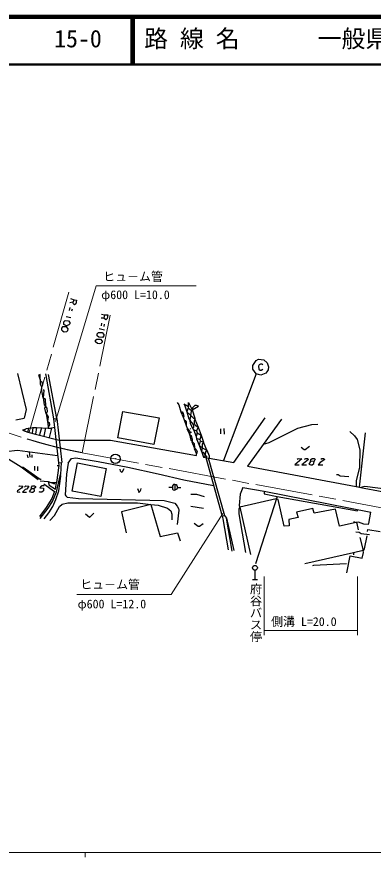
# Model space of a CAD drawing. Units: millimetres, scale not verified. Extents: x 2108 to 642108, y -210131 to 149869.
# Drawn here: x 115802 to 190478, y -26131 to 149869 of the extents above; entities that cross this region are included whole.
import ezdxf
from ezdxf.enums import TextEntityAlignment as Align

# ---------------------------------------------------------------- set-up
doc = ezdxf.new("R2010")
doc.units = ezdxf.units.MM
doc.header["$LTSCALE"] = 1000
doc.linetypes.add('CHAIN', pattern=[18.5, 12, -1.5, 3.5, -1.5])
for name, color, linetype, lineweight in [('M-BGD', 7, 'Continuous', 25), ('M-BMK', 2, 'CHAIN', 13), ('M-BMK-HTXT', 7, 'Continuous', 13), ('M-BMK-SRVR', 3, 'Continuous', 25), ('M-SUV', 7, 'Continuous', 13), ('M-TTL', 2, 'Continuous', 140), ('M-TTL-LINE', 7, 'Continuous', 50), ('M-TTL-TXT', 7, 'Continuous', 13)]:
    doc.layers.add(name, color=color, linetype=linetype, lineweight=lineweight)
doc.styles.add('@ＭＳ ゴシック', font='')
doc.styles.add('ＭＳ ゴシック', font='')
doc.styles.get('@ＭＳ ゴシック').set_extended_font_data('@MS Gothic')
doc.styles.get('ＭＳ ゴシック').set_extended_font_data('MS Gothic')

# ---------------------------------------------------------------- blocks, each defined once
blk = doc.blocks.new('BUHIN1')
at = {"color": 3, "linetype": 'Continuous', "lineweight": 25}
for radius in [995, 30]:
    blk.add_circle((0, 0), radius, dxfattribs=at)
blk = doc.blocks.new('BUHIN2')
at = {"color": 7, "linetype": 'Continuous', "lineweight": 25}
for p, q in [((0, 1972), (0, 0)), ((-510, 0), (502, 0))]:
    blk.add_line(p, q, dxfattribs=at)
blk.add_circle((0, 2475), 502, dxfattribs=at)

msp = doc.modelspace()

# ---------------------------------------------------------------- linework, layer by layer
at = {"layer": 'M-BGD'}
for p, q in [((127571, 90080), (126894, 89996)), ((127063, 90842), (127825, 90588)), ((127825, 90588), (127571, 90080)), ((127656, 89742), (127571, 90080)), ((127825, 90588), (128333, 90504)), ((128333, 90504), (128164, 89742)), ((126894, 88980), (126809, 88387)), ((127402, 88641), (127232, 88218)), ((127910, 89572), (127656, 89742)), ((128164, 89742), (127910, 89572)), ((125624, 86016), (125962, 86270)), ((125962, 86270), (126640, 86186)), ((126132, 87117), (127148, 86863)), ((134006, 86778), (133498, 86778)), ((133582, 87625), (134175, 87456)), ((134175, 87456), (134006, 86778)), ((134429, 86440), (134006, 86778)), ((134175, 87456), (134852, 87456)), ((134768, 86694), (134429, 86440)), ((134852, 87456), (134768, 86694)), ((125370, 84916), (125200, 84662)), ((125200, 84662), (125200, 84323)), ((126216, 84916), (125370, 84916)), ((125624, 85424), (125624, 86016)), ((126216, 85170), (125624, 85424)), ((126724, 85339), (126216, 85170)), ((126216, 85170), (126216, 84916)), ((126555, 84492), (126216, 84916)), ((126470, 84154), (126555, 84492)), ((126640, 86186), (126894, 85847)), ((126894, 85593), (126724, 85339)), ((126894, 85847), (126894, 85593)), ((133074, 84577), (134175, 84323)), ((133582, 85678), (133498, 85170)), ((134090, 85508), (134006, 85000)), ((125200, 84323), (125370, 84069)), ((125370, 84069), (125708, 83900)), ((125708, 83900), (126301, 83984)), ((126301, 83984), (126470, 84154)), ((132651, 83476), (132905, 83730)), ((132651, 83053), (132651, 83476)), ((132990, 82799), (132651, 83053)), ((132905, 83730), (133667, 83730)), ((133752, 82714), (132990, 82799)), ((133667, 83730), (134006, 83307)), ((134006, 83053), (133752, 82714)), ((134006, 83307), (134006, 83053)), ((132312, 82122), (132566, 82376)), ((132312, 81783), (132312, 82122)), ((132736, 81444), (132312, 81783)), ((132566, 82376), (133328, 82376)), ((133159, 81360), (132736, 81444)), ((133413, 81444), (133159, 81360)), ((133328, 82376), (133667, 81952)), ((133667, 81698), (133413, 81444)), ((133667, 81952), (133667, 81698)), ((165248, 76872), (165925, 77888)), ((165925, 77888), (166433, 78142)), ((166433, 78142), (167534, 78058)), ((167534, 78058), (168296, 77380)), ((165248, 76110), (165248, 76872)), ((165925, 75094), (165248, 76110)), ((166602, 76957), (166433, 76703)), ((166433, 76703), (166518, 76110)), ((166518, 76110), (166772, 75856)), ((166856, 77126), (166602, 76957)), ((166772, 75856), (167026, 75856)), ((167110, 77126), (166856, 77126)), ((167026, 75856), (167364, 76110)), ((167364, 76957), (167110, 77126)), ((168465, 75941), (168211, 75518)), ((168296, 77380), (168550, 76534)), ((168550, 76534), (168465, 75941)), ((115972, 75179), (117750, 67644)), ((120713, 74925), (120374, 74840)), ((120374, 74840), (120713, 73909)), ((120713, 73909), (120713, 74925)), ((121814, 75094), (121898, 74756)), ((121898, 74756), (123507, 65696)), ((122406, 74925), (124120, 65763)), ((165925, 75094), (159082, 56931)), ((166941, 74840), (165925, 75094)), ((167957, 75264), (166941, 74840)), ((168211, 75518), (167957, 75264)), ((120713, 73909), (120713, 73655)), ((120713, 73655), (121052, 73401)), ((120713, 73655), (120713, 72978)), ((120713, 72978), (120967, 72385)), ((120967, 72385), (120967, 71962)), ((121052, 73401), (121221, 72724)), ((121306, 70099), (120967, 71962)), ((121306, 71792), (121475, 71623)), ((121475, 71623), (121306, 70099)), ((121306, 70099), (121560, 68575)), ((121306, 70099), (121729, 69845)), ((121729, 69845), (121814, 68236)), ((149415, 69083), (149754, 68575)), ((150770, 68829), (150939, 68575)), ((150939, 68575), (151108, 68660)), ((151108, 68660), (151786, 68236)), ((151786, 68236), (151786, 69083)), ((151786, 69083), (152548, 67559)), ((117750, 67644), (117326, 65781)), ((121560, 68575), (121814, 68236)), ((121644, 67898), (121814, 68236)), ((121983, 66712), (121644, 67898)), ((121814, 68236), (122068, 67898)), ((122152, 67136), (121983, 66712)), ((122068, 67898), (122152, 67136)), ((136969, 61717), (137985, 67220)), ((137985, 67220), (145605, 65866)), ((149754, 68575), (150177, 67136)), ((150177, 67136), (150431, 67136)), ((150177, 67136), (150685, 66035)), ((150431, 67136), (150685, 66797)), ((150939, 68575), (151447, 67136)), ((151701, 67982), (151447, 67136)), ((151447, 67136), (152294, 66374)), ((151447, 67136), (151870, 65696)), ((151786, 68236), (151701, 67982)), ((151701, 67982), (152378, 67390)), ((152294, 66374), (152378, 67305)), ((152378, 67390), (152548, 67559)), ((152378, 67305), (152548, 67559)), ((152548, 67559), (153902, 68321)), ((152632, 67982), (152548, 67559)), ((152548, 67559), (153140, 65781)), ((153140, 68490), (152632, 67982)), ((153479, 68490), (153140, 68490)), ((153902, 68321), (153479, 68490)), ((115633, 65442), (117326, 65781)), ((121983, 66712), (122237, 65104)), ((121983, 66712), (122406, 66120)), ((122406, 66120), (122237, 65104)), ((123507, 65696), (124203, 65772)), ((123507, 65696), (124523, 56468)), ((124203, 65772), (125219, 56544)), ((145605, 65866), (144504, 60278)), ((150685, 66797), (150770, 66204)), ((150770, 66204), (150685, 66035)), ((150685, 66035), (150854, 65442)), ((150854, 65442), (151108, 65358)), ((150854, 65442), (151278, 64257)), ((151108, 65358), (151278, 65019)), ((151870, 65696), (152124, 65358)), ((152294, 66374), (152040, 65612)), ((152040, 65612), (152124, 65358)), ((152802, 64511), (152124, 65358)), ((152209, 64680), (152124, 65358)), ((152294, 66374), (152802, 65781)), ((152802, 65781), (153140, 65781)), ((153140, 65612), (152971, 65188)), ((152971, 65188), (152971, 64765)), ((153140, 65781), (153140, 65612)), ((153140, 65612), (153818, 63918)), ((161268, 56552), (167872, 65866)), ((171259, 65612), (164147, 55790)), ((117496, 63410), (116988, 63326)), ((117496, 63410), (117411, 63156)), ((117750, 63580), (117496, 63410)), ((118173, 63664), (117750, 63580)), ((118173, 63664), (118088, 62902)), ((118681, 63749), (118173, 63664)), ((118681, 63749), (119189, 63834)), ((119189, 63834), (119009, 62659)), ((119189, 63834), (119951, 63834)), ((119951, 63834), (119697, 62479)), ((119951, 63834), (122406, 63749)), ((121001, 63797), (120544, 62310)), ((121842, 63768), (121475, 62056)), ((122237, 65104), (122576, 64934)), ((122237, 65104), (122406, 64003)), ((122660, 64426), (122406, 64003)), ((122406, 64003), (122406, 63749)), ((122406, 63749), (123084, 63749)), ((123084, 63749), (122563, 61750)), ((122576, 64934), (122660, 64426)), ((123761, 63834), (123084, 63749)), ((151278, 65019), (151278, 64257)), ((151278, 64257), (151532, 63749)), ((151532, 63749), (151447, 63580)), ((151447, 63580), (151955, 62479)), ((151532, 63749), (152124, 62902)), ((152040, 63664), (152209, 63580)), ((152717, 63580), (152209, 64680)), ((152717, 63580), (152886, 63918)), ((152717, 63580), (152802, 63410)), ((152886, 63918), (152802, 64511)), ((152802, 63410), (153479, 63156)), ((152802, 63410), (153394, 61971)), ((152971, 64765), (153140, 64426)), ((153140, 64426), (153818, 63918)), ((153818, 63918), (153479, 63156)), ((153818, 63918), (154410, 62225)), ((158474, 63580), (158474, 62564)), ((159152, 63664), (159236, 62479)), ((174646, 63664), (168634, 60616)), ((177524, 64426), (174646, 63664)), ((178879, 64511), (177524, 64426)), ((116988, 63326), (118088, 62902)), ((118088, 62902), (119697, 62479)), ((119697, 62479), (124692, 61209)), ((144504, 60278), (136969, 61717)), ((152124, 62902), (151955, 62479)), ((152124, 62225), (151955, 62479)), ((151955, 62479), (152294, 61209)), ((152124, 62902), (152378, 62902)), ((152378, 62056), (152124, 62225)), ((152632, 61378), (152378, 62056)), ((153564, 62733), (153394, 61971)), ((153394, 61971), (153479, 61463)), ((153479, 63156), (153564, 62733)), ((153564, 62733), (154410, 62225)), ((154410, 62225), (154156, 61378)), ((154410, 62225), (154918, 60786)), ((185568, 62987), (186584, 62140)), ((186584, 62140), (187092, 61378)), ((188785, 62733), (187512, 51354)), ((124692, 61209), (130026, 61209)), ((124692, 61209), (135445, 61209)), ((130026, 61209), (135445, 61209)), ((135445, 61209), (153479, 57992)), ((152294, 61209), (152632, 60870)), ((152548, 60786), (152632, 60870)), ((153056, 59600), (152548, 60786)), ((152632, 60870), (152632, 61378)), ((152632, 60870), (152971, 60532)), ((152971, 60532), (153056, 59600)), ((153479, 61463), (153648, 61548)), ((153479, 61463), (153987, 60193)), ((153648, 61548), (154156, 61378)), ((154241, 61040), (153987, 60193)), ((153987, 60193), (154664, 59600)), ((153987, 60193), (154495, 58838)), ((154156, 61378), (154241, 61040)), ((154241, 61040), (154918, 60786)), ((154918, 60786), (154664, 60362)), ((154664, 60362), (154664, 59600)), ((155596, 59092), (154918, 60786)), ((168634, 60616), (167449, 60278)), ((177101, 59854), (176254, 59177)), ((187092, 61378), (187684, 59177)), ((113516, 58838), (115972, 59092)), ((115972, 59092), (124354, 58002)), ((118004, 58161), (118088, 57484)), ((118427, 58754), (118512, 57653)), ((118935, 58161), (118935, 57568)), ((153056, 59600), (152971, 59431)), ((152971, 59431), (153479, 58330)), ((153056, 59600), (153394, 59262)), ((153394, 59262), (153564, 58838)), ((153564, 58838), (153479, 58330)), ((153479, 57992), (153479, 58330)), ((153479, 57992), (153479, 58330)), ((154664, 59600), (154495, 58838)), ((154495, 58838), (154580, 58669)), ((154580, 58669), (154834, 58669)), ((154580, 58669), (154918, 57653)), ((154664, 59600), (155596, 59092)), ((154834, 58669), (155257, 58076)), ((155342, 58754), (155257, 58076)), ((155596, 59092), (155342, 58754)), ((155596, 59092), (156104, 57907)), ((176000, 59177), (175408, 59685)), ((176254, 59177), (176000, 59177)), ((187684, 59177), (187600, 55536)), ((116734, 55536), (113008, 57822)), ((124523, 56468), (125219, 56544)), ((124523, 56468), (124608, 55875)), ((125110, 56532), (124946, 54012)), ((126555, 56383), (126216, 54097)), ((126555, 56383), (127232, 57399)), ((127232, 57399), (128164, 57484)), ((127402, 50541), (128502, 56468)), ((128164, 57484), (132820, 56722)), ((128502, 56468), (134514, 55282)), ((132820, 56722), (139086, 55536)), ((154918, 57653), (161268, 56552)), ((155257, 58076), (155106, 57620)), ((155257, 58076), (155596, 57653)), ((155377, 57573), (158844, 45307)), ((155596, 57653), (155542, 57544)), ((155923, 57478), (159325, 45443)), ((156104, 57907), (156104, 57447)), ((175492, 57314), (174053, 56044)), ((174561, 57230), (174730, 57399)), ((174730, 57399), (175492, 57314)), ((176932, 57145), (175492, 56044)), ((176085, 57230), (176339, 57399)), ((176339, 57399), (176678, 57399)), ((176678, 57399), (176932, 57145)), ((177355, 56722), (177016, 56214)), ((177355, 56722), (177440, 57145)), ((178117, 56806), (177355, 56722)), ((177440, 57145), (177694, 57399)), ((177694, 57399), (178117, 57399)), ((178032, 56298), (178117, 56806)), ((178117, 57399), (178286, 57230)), ((178286, 57230), (178117, 56806)), ((179387, 56552), (178964, 56044)), ((180318, 57145), (179387, 56552)), ((179472, 57230), (179726, 57399)), ((179726, 57399), (180064, 57399)), ((180064, 57399), (180318, 57145)), ((117157, 55452), (116734, 55536)), ((120290, 52912), (116734, 55536)), ((120713, 52996), (117157, 55452)), ((119528, 55790), (119528, 54859)), ((120120, 55706), (120120, 54774)), ((124608, 55875), (124100, 52319)), ((124269, 55875), (124608, 55875)), ((134514, 55282), (133413, 49440)), ((137562, 54690), (137477, 55113)), ((137816, 54436), (137562, 54690)), ((138239, 55198), (137816, 54436)), ((139086, 55536), (145436, 54182)), ((164147, 55790), (186922, 51472)), ((164147, 55790), (186922, 51472)), ((174053, 56044), (174984, 56044)), ((175492, 56044), (176508, 56044)), ((177016, 56214), (177440, 56044)), ((177440, 56044), (177694, 56044)), ((177694, 56044), (178032, 56298)), ((178964, 56044), (179895, 56044)), ((187600, 55536), (186922, 52658)), ((120882, 52996), (120713, 52996)), ((124100, 50372), (124946, 54012)), ((124608, 50626), (125031, 53674)), ((125031, 53674), (124946, 54012)), ((126216, 54097), (125962, 49779)), ((145436, 54182), (150770, 52912)), ((150770, 52912), (157037, 51700)), ((182774, 54012), (183112, 54012)), ((183112, 54012), (183536, 53758)), ((183536, 53758), (185398, 53589)), ((116818, 51134), (115972, 50626)), ((116226, 51472), (116395, 51642)), ((116395, 51642), (117072, 51557)), ((117072, 51557), (116818, 51134)), ((117411, 51388), (117665, 51642)), ((117665, 51642), (118342, 51557)), ((118342, 51557), (117919, 50964)), ((118850, 51049), (118427, 50456)), ((118850, 51388), (119104, 51642)), ((118850, 51049), (118850, 51388)), ((118850, 51049), (119443, 51049)), ((119104, 51642), (119528, 51642)), ((119697, 51303), (119443, 51049)), ((119528, 50626), (119443, 51049)), ((119528, 51642), (119697, 51472)), ((119697, 51472), (119697, 51303)), ((120882, 51557), (120628, 51218)), ((120628, 51218), (121390, 51134)), ((120713, 52658), (122406, 52573)), ((121052, 51642), (120882, 51557)), ((121560, 51642), (121052, 51642)), ((121390, 51134), (121390, 50626)), ((121475, 52065), (123676, 50456)), ((122406, 52573), (122914, 52319)), ((122406, 52573), (122576, 51811)), ((122576, 51811), (123930, 50964)), ((122914, 52319), (124100, 52319)), ((122914, 52319), (123676, 52065)), ((123930, 50964), (124100, 52319)), ((141118, 51049), (141372, 50372)), ((141795, 51049), (141626, 50541)), ((147637, 51388), (148399, 51388)), ((148653, 51896), (148399, 51642)), ((148399, 51642), (148399, 51388)), ((148399, 51388), (148399, 50964)), ((148907, 51896), (148653, 51896)), ((148907, 51896), (149161, 51896)), ((148907, 51896), (148907, 50710)), ((149161, 51896), (149330, 51726)), ((149330, 51726), (149500, 51303)), ((149500, 51303), (149330, 50964)), ((149500, 51303), (150177, 51303)), ((163131, 51303), (162623, 49864)), ((163131, 51303), (167618, 50541)), ((186922, 52658), (186922, 51472)), ((186922, 51472), (188616, 51134)), ((188700, 51472), (187909, 51275)), ((188616, 51134), (207835, 47493)), ((193611, 50880), (188700, 51472)), ((115972, 50626), (115887, 50372)), ((115887, 50372), (116310, 50287)), ((116310, 50287), (116480, 50372)), ((117580, 50880), (116988, 50287)), ((116988, 50287), (117834, 50287)), ((117919, 50964), (117580, 50880)), ((118427, 50456), (118850, 50287)), ((118850, 50287), (119189, 50287)), ((119189, 50287), (119528, 50626)), ((120628, 50287), (120459, 50372)), ((121052, 50287), (120628, 50287)), ((121390, 50626), (121052, 50287)), ((123676, 50456), (123168, 49017)), ((123253, 48340), (124100, 50372)), ((124015, 48763), (124608, 50626)), ((125962, 49779), (126047, 49525)), ((126047, 49525), (126386, 49271)), ((133413, 49440), (127402, 50541)), ((141626, 50541), (141372, 50372)), ((141372, 50372), (141372, 50202)), ((148399, 50964), (148568, 50795)), ((148568, 50795), (148907, 50710)), ((149330, 50964), (148907, 50710)), ((152294, 49864), (153479, 49864)), ((153479, 49864), (155088, 49440)), ((162623, 49864), (162369, 47493)), ((170328, 49440), (165818, 35298)), ((167618, 50541), (167618, 49948)), ((167618, 50541), (189970, 46138)), ((167618, 49948), (170328, 49440)), ((170328, 49440), (187176, 46392)), ((123168, 49017), (121983, 47070)), ((122406, 46985), (123253, 48340)), ((123338, 47324), (124015, 48763)), ((124777, 47324), (125285, 47832)), ((125285, 47832), (126470, 48086)), ((126386, 49271), (128756, 49017)), ((126470, 48086), (141118, 48086)), ((128756, 49017), (146706, 48594)), ((143912, 47747), (137731, 46223)), ((141118, 48086), (143912, 47747)), ((143912, 47747), (145436, 47578)), ((143912, 47747), (145859, 41058)), ((145436, 47578), (147383, 46985)), ((146706, 48594), (148907, 48001)), ((148907, 48001), (149415, 47408)), ((170158, 48932), (162538, 47154)), ((170582, 48763), (170158, 48932)), ((171852, 43175), (170582, 48763)), ((121983, 47070), (120544, 45207)), ((120713, 44784), (122406, 46985)), ((121560, 44699), (122491, 45969)), ((122491, 45969), (123338, 47324)), ((123676, 45461), (124777, 47324)), ((131974, 45884), (131042, 45038)), ((137731, 46223), (138747, 41820)), ((147383, 46985), (148060, 46392)), ((148060, 46392), (148314, 45715)), ((149415, 47408), (149669, 46900)), ((149754, 46562), (149415, 43514)), ((149669, 46900), (149754, 46562)), ((152294, 47408), (154918, 46985)), ((162369, 47493), (162538, 47154)), ((162369, 46816), (162538, 47154)), ((162369, 45800), (162369, 46816)), ((163808, 37672), (162369, 45800)), ((162538, 47154), (164740, 37248)), ((177863, 46900), (174392, 46138)), ((174392, 46138), (174730, 45038)), ((178117, 45884), (177863, 46900)), ((182604, 46731), (178117, 45884)), ((183451, 43175), (182604, 46731)), ((187176, 46392), (187176, 46646)), ((189547, 43768), (189970, 46138)), ((122745, 44360), (123676, 45461)), ((131042, 45038), (130196, 45715)), ((148314, 45715), (148314, 44530)), ((158844, 45307), (159325, 45443)), ((158844, 45307), (158982, 44699)), ((158982, 44699), (160083, 38264)), ((159325, 45443), (159744, 44868)), ((159744, 44868), (161268, 38095)), ((160930, 37926), (159744, 44868)), ((174730, 45038), (172783, 44614)), ((172783, 44614), (172868, 43260)), ((186330, 44191), (186922, 43937)), ((187430, 44022), (186922, 43937)), ((188531, 43598), (187430, 44022)), ((152971, 43852), (153818, 43175)), ((153818, 43175), (154072, 43175)), ((154072, 43175), (154834, 43768)), ((172868, 43260), (171852, 43175)), ((186922, 43937), (183451, 43175)), ((187092, 43768), (186922, 43937)), ((187430, 42413), (187092, 43768)), ((189547, 43514), (188531, 43598)), ((189293, 42074), (189378, 42498)), ((189378, 42498), (191918, 42074)), ((145859, 41058), (149500, 41820)), ((149500, 41820), (150008, 40127)), ((186838, 41990), (187515, 41905)), ((187515, 41905), (187938, 41651)), ((187684, 40804), (188362, 38095)), ((187938, 41651), (189716, 41482)), ((189124, 41143), (188616, 38434)), ((186330, 37587), (176170, 35301)), ((184975, 33438), (185652, 36994)), ((185652, 36994), (188192, 36486)), ((188362, 38095), (186330, 37587)), ((186330, 37587), (186330, 37164)), ((188192, 36486), (188446, 37672)), ((188616, 38434), (188362, 38095)), ((188446, 37672), (188362, 38095)), ((184890, 35301), (177948, 34962)), ((177948, 34962), (177778, 34878))]:
    msp.add_line(p, q, dxfattribs=at)
at = {"layer": 'M-BMK'}
for p, q in [((126724, 92197), (118004, 61463)), ((129518, 58584), (135360, 87371)), ((82867, 72554), (118004, 61463)), ((129518, 58584), (271335, 32507))]:
    msp.add_line(p, q, dxfattribs=at)
msp.add_arc((147976, 156865), 100000, 252.55933, 259.36346, dxfattribs=at)
at = {"layer": 'M-BMK-HTXT'}
for p, q in [((132461, 93508), (123919, 65150)), ((132461, 93508), (153407, 93508)), ((148128, 28900), (158974, 45839)), ((167618, 32658), (167618, 20340)), ((187176, 20340), (187176, 32658)), ((128347, 28900), (148128, 28900)), ((167618, 21340), (187176, 21340))]:
    msp.add_line(p, q, dxfattribs=at)
at = {"layer": 'M-SUV'}
for p, q in [((2108, -25131), (541108, -25131)), ((130108, -25131), (130108, -26131))]:
    msp.add_line(p, q, dxfattribs=at)
at = {"layer": 'M-TTL'}
msp.add_line((642108, 149869), (2108, 149869), dxfattribs=at)
at = {"layer": 'M-TTL-LINE'}
for p, q in [((139858, 149869), (139858, 139869)), ((140358, 149869), (140358, 139869)), ((2108, 139869), (642108, 139869))]:
    msp.add_line(p, q, dxfattribs=at)

# ---------------------------------------------------------------- block references
at = {"layer": 'M-BGD'}
msp.add_blockref('BUHIN2', (165703, 32002), dxfattribs=at)
at = {"layer": 'M-BMK-SRVR'}
msp.add_blockref('BUHIN1', (136466, 57306), dxfattribs=at)

# ---------------------------------------------------------------- texts
at = {"layer": 'M-BGD', "style": '@ＭＳ ゴシック'}
msp.add_text('府谷バス停', height=1833, rotation=270, dxfattribs=at).set_placement((164404, 31318), align=Align.BOTTOM_LEFT)
at = {"layer": 'M-BMK-HTXT', "style": 'ＭＳ ゴシック'}
for s, p in [('ヒュ－ム管', (133892, 94004)), ('φ600 L=10.0', (133485, 90197)), ('ヒュ－ム管', (129108, 29510)), ('φ600 L=12.0', (128546, 25432)), ('側溝 L=20.0', (169087, 21740))]:
    msp.add_text(s, height=1833, dxfattribs=at).set_placement(p, align=Align.BOTTOM_LEFT)
at = {"layer": 'M-TTL-TXT', "style": 'ＭＳ ゴシック'}
for s, p in [('15-0', (123629, 142369)), ('路 線 名', (142488, 142369)), ('一般県道本郷五味線', (178842, 142369))]:
    msp.add_text(s, height=3666, dxfattribs=at).set_placement(p, align=Align.BOTTOM_LEFT)

doc.saveas('drawing.dxf')
